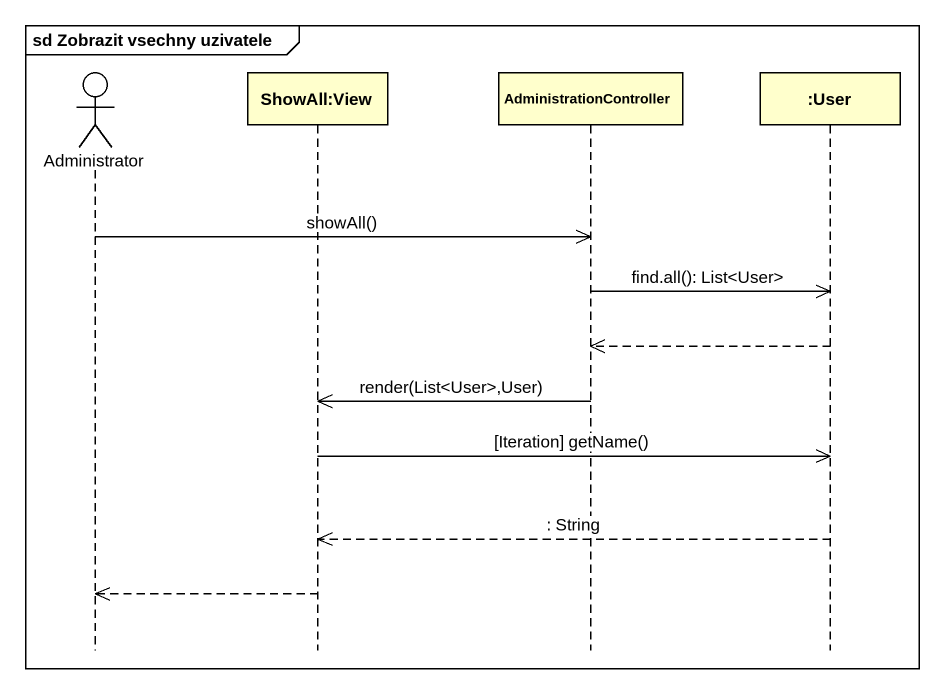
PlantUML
@startuml
mainframe sd Zobrazit vsechny uzivatele
hide footbox
actor Administrator
participant "ShowAll:View" as ShowAll_View
participant AdministrationController
participant ":User" as User

Administrator ->> AdministrationController : showAll()
AdministrationController ->> User : find.all(): List<User>
User -->> AdministrationController
AdministrationController ->> ShowAll_View : render(List<User>,User)
ShowAll_View ->> User : [Iteration] getName()
User -->> ShowAll_View : : String
ShowAll_View -->> Administrator
@enduml
